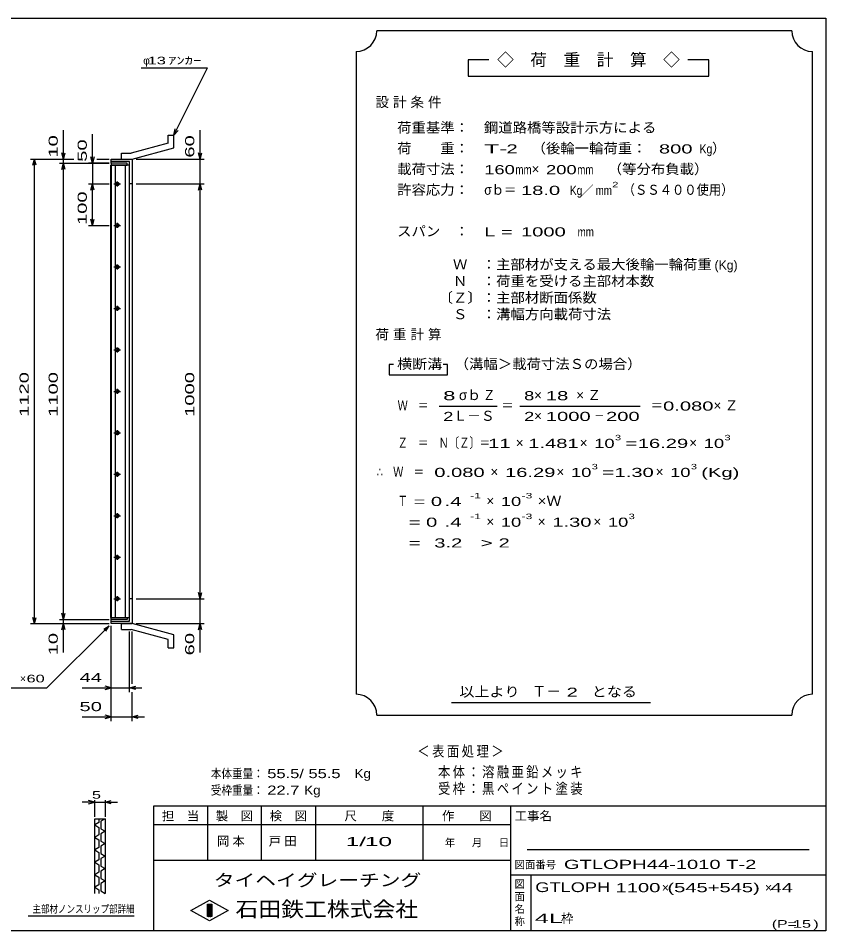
# Model space of a CAD drawing. Units: millimetres, scale not verified. Extents: x -1820 to 1731, y -1282 to 1054.
# Drawn here: x -215 to 1731, y -1146 to 1054 of the extents above; entities that cross this region are included whole.
import ezdxf
from ezdxf.enums import TextEntityAlignment as Align

# ---------------------------------------------------------------- set-up
doc = ezdxf.new("R2010")
doc.units = ezdxf.units.MM
doc.header["$LTSCALE"] = 10
for name, color, linetype, lineweight in [('0_2', 150, 'Continuous', 25), ('16', 3, 'Continuous', 25), ('19', 6, 'Continuous', 25), ('22', 2, 'Continuous', 25), ('32', 4, 'Continuous', 25)]:
    doc.layers.add(name, color=color, linetype=linetype, lineweight=lineweight)
doc.styles.add('ベクトル', font='')
doc.styles.get('ベクトル').set_extended_font_data('ベクトル')

msp = doc.modelspace()

# ---------------------------------------------------------------- linework, layer by layer
at = {"layer": '0_2'}
for p, q in [((-1729, 1053.5), (1731, 1053.5)), ((1731, 1053.5), (1731, -1146.5)), ((1731, -846.5), (111, -846.5)), ((111, -846.5), (111, -1146.5)), ((241, -846.5), (241, -976.5)), ((371, -976.5), (371, -846.5)), ((501, -846.5), (501, -976.5)), ((761, -976.5), (761, -846.5)), ((971, -846.5), (971, -1146.5)), ((971, -891.5), (111, -891.5)), ((1691, -951.5), (1011, -951.5)), ((111, -976.5), (971, -976.5)), ((971, -1011.5), (1731, -1011.5)), ((1021, -1146.5), (1021, -1011.5)), ((201, -1097.5), (246, -1072.5)), ((246, -1072.5), (291, -1097.5)), ((246, -1122.5), (201, -1097.5)), ((241, -1082.5), (251, -1082.5)), ((241, -1112.5), (241, -1082.5)), ((241, -1082.5), (243, -1082.5)), ((243, -1082.5), (243, -1112.5)), ((245, -1112.5), (245, -1082.5)), ((245, -1082.5), (247, -1082.5)), ((291, -1097.5), (246, -1122.5)), ((247, -1082.5), (247, -1112.5)), ((249, -1112.5), (249, -1082.5)), ((249, -1082.5), (251, -1082.5)), ((251, -1082.5), (251, -1112.5)), ((251, -1082.5), (251, -1112.5)), ((251, -1112.5), (241, -1112.5)), ((243, -1112.5), (245, -1112.5)), ((247, -1112.5), (249, -1112.5)), ((1731, -1146.5), (-1729, -1146.5))]:
    msp.add_line(p, q, dxfattribs=at)
at = {"layer": '16'}
for p, q in [((47, 704), (9, 704)), ((9, 704), (9, 699.5)), ((47, 699.5), (47, 704)), ((8.3, -391.5), (8.3, 699.5)), ((8.3, 699.5), (9, 699.5)), ((9, 699.5), (47, 699.5)), ((9, 699.5), (9, -391.5)), ((53, 699.5), (9, 699.5)), ((18.5, 699.5), (18.5, -391.5)), ((43.5, -391.5), (43.5, 699.5)), ((53, -391.5), (53, 699.5)), ((23.5, 660), (23.5, 648)), ((15.5, 654), (31.5, 654)), ((25.5, 657), (21.5, 657)), ((21.5, 651), (25.5, 651)), ((15.5, 554), (31.5, 554)), ((25.5, 557), (21.5, 557)), ((21.5, 551), (25.5, 551)), ((23.5, 560), (23.5, 548)), ((15.5, 454), (31.5, 454)), ((25.5, 457), (21.5, 457)), ((21.5, 451), (25.5, 451)), ((23.5, 460), (23.5, 448)), ((15.5, 354), (31.5, 354)), ((25.5, 357), (21.5, 357)), ((23.5, 360), (23.5, 348)), ((21.5, 351), (25.5, 351)), ((15.5, 254), (31.5, 254)), ((25.5, 257), (21.5, 257)), ((21.5, 251), (25.5, 251)), ((23.5, 260), (23.5, 248)), ((15.5, 154), (31.5, 154)), ((25.5, 157), (21.5, 157)), ((23.5, 160), (23.5, 148)), ((21.5, 151), (25.5, 151)), ((15.5, 54), (31.5, 54)), ((25.5, 57), (21.5, 57)), ((21.5, 51), (25.5, 51)), ((23.5, 60), (23.5, 48)), ((25.5, -43), (21.5, -43)), ((23.5, -40), (23.5, -52)), ((15.5, -46), (31.5, -46)), ((21.5, -49), (25.5, -49)), ((15.5, -146), (31.5, -146)), ((25.5, -143), (21.5, -143)), ((21.5, -149), (25.5, -149)), ((23.5, -140), (23.5, -152)), ((23.5, -240), (23.5, -252)), ((15.5, -246), (31.5, -246)), ((25.5, -243), (21.5, -243)), ((21.5, -249), (25.5, -249)), ((15.5, -346), (31.5, -346)), ((25.5, -343), (21.5, -343)), ((21.5, -349), (25.5, -349)), ((23.5, -340), (23.5, -352)), ((9, -391.5), (8.3, -391.5)), ((9, -391.5), (47, -391.5)), ((9, -396), (9, -391.5)), ((9, -391.5), (53, -391.5)), ((47, -396), (9, -396)), ((47, -391.5), (47, -396))]:
    msp.add_line(p, q, dxfattribs=at)
for centre, radius, start, end in [((21.5, 654), 3, 90, 270), ((23.5, 654), 4, 46.6, 133.4), ((23.5, 654), 4, 226.6, 313.4), ((25.5, 654), 3, 270, 90), ((21.5, 554), 3, 90, 270), ((23.5, 554), 4, 46.6, 133.4), ((23.5, 554), 4, 226.6, 313.4), ((25.5, 554), 3, 270, 90), ((21.5, 454), 3, 90, 270), ((23.5, 454), 4, 46.6, 133.4), ((23.5, 454), 4, 226.6, 313.4), ((25.5, 454), 3, 270, 90), ((21.5, 354), 3, 90, 270), ((23.5, 354), 4, 46.6, 133.4), ((25.5, 354), 3, 270, 90), ((23.5, 354), 4, 226.6, 313.4), ((21.5, 254), 3, 90, 270), ((23.5, 254), 4, 46.6, 133.4), ((23.5, 254), 4, 226.6, 313.4), ((25.5, 254), 3, 270, 90), ((21.5, 154), 3, 90, 270), ((23.5, 154), 4, 46.6, 133.4), ((25.5, 154), 3, 270, 90), ((23.5, 154), 4, 226.6, 313.4), ((21.5, 54), 3, 90, 270), ((23.5, 54), 4, 46.6, 133.4), ((23.5, 54), 4, 226.6, 313.4), ((25.5, 54), 3, 270, 90), ((21.5, -46), 3, 90, 270), ((23.5, -46), 4, 46.6, 133.4), ((25.5, -46), 3, 270, 90), ((23.5, -46), 4, 226.6, 313.4), ((21.5, -146), 3, 90, 270), ((23.5, -146), 4, 46.6, 133.4), ((23.5, -146), 4, 226.6, 313.4), ((25.5, -146), 3, 270, 90), ((23.5, -246), 4, 46.6, 133.4), ((21.5, -246), 3, 90, 270), ((23.5, -246), 4, 226.6, 313.4), ((25.5, -246), 3, 270, 90), ((21.5, -346), 3, 90, 270), ((23.5, -346), 4, 46.6, 133.4), ((23.5, -346), 4, 226.6, 313.4), ((25.5, -346), 3, 270, 90)]:
    msp.add_arc(centre, radius, start, end, dxfattribs=at)
at = {"layer": '19'}
for p, q in [((146, 772), (160, 772)), ((146, 752), (146, 772)), ((160, 741), (160, 772)), ((146, 752), (57, 728)), ((34, 728), (57, 728)), ((34, 714), (34, 728)), ((59, 714), (160, 741)), ((9, 704), (9, 714)), ((9, 714), (58, 714)), ((53, 708), (9, 708)), ((34, 714), (59, 714)), ((53, -400), (53, 708)), ((58, 714), (59, 713)), ((59, 713), (59, -405)), ((59, 654), (53, 654)), ((59, -346), (53, -346)), ((9, -406), (9, -396)), ((9, -400), (53, -400)), ((58, -406), (9, -406)), ((34, -406), (59, -406)), ((34, -420), (34, -406)), ((59, -405), (58, -406)), ((160, -433), (59, -406)), ((34, -420), (57, -420)), ((146, -444), (57, -420)), ((160, -464), (160, -433)), ((146, -464), (146, -444)), ((146, -464), (160, -464))]:
    msp.add_line(p, q, dxfattribs=at)
at = {"layer": '22', "color": 4}
for p, q in [((1649, 1023.5), (649, 1023.5)), ((599, 973.5), (599, -576.5)), ((1699, -576.5), (1699, 973.5)), ((919, 953.5), (869, 953.5)), ((869, 953.5), (869, 913.5)), ((1449, 953.5), (1399, 953.5)), ((1449, 913.5), (1449, 953.5)), ((81, 934), (241, 934)), ((160, 772), (241, 934)), ((869, 913.5), (1449, 913.5)), ((-106, 714), (-106, 784)), ((-36, 704), (-36, 774)), ((160, 772), (163, 786.6)), ((160, 772), (170, 783)), ((223, 714), (223, 784)), ((-106, 714), (-110, 729)), ((-106, 714), (-102, 729)), ((223, 714), (219, 729)), ((223, 714), (227, 729)), ((-186, 714), (-81, 714)), ((-180, 699), (-176, 714)), ((-172, 699), (-176, 714)), ((-176, -406), (-176, 714)), ((-116, 714), (-81, 714)), ((-116, 704), (4, 704)), ((-110, 689), (-106, 704)), ((-106, 704), (-106, 714)), ((-102, 689), (-106, 704)), ((-106, -396), (-106, 704)), ((4, 704), (-46, 704)), ((-36, 704), (-40, 719)), ((-32, 719), (-36, 704)), ((-36, 704), (-36, 654)), ((-26, 714), (4, 714)), ((-26, 714), (4, 714)), ((69, 714), (233, 714)), ((223, 654), (223, 714)), ((-46, 654), (4, 654)), ((-40, 639), (-36, 654)), ((-32, 639), (-36, 654)), ((-36, 554), (-36, 654)), ((69, 654), (233, 654)), ((219, 639), (223, 654)), ((227, 639), (223, 654)), ((223, -346), (223, 654)), ((-46, 554), (4, 554)), ((-36, 554), (-40, 569)), ((-36, 554), (-32, 569)), ((689, 218.5), (679, 218.5)), ((679, 218.5), (679, 193.5)), ((819, 218.5), (809, 218.5)), ((819, 193.5), (819, 218.5)), ((679, 193.5), (819, 193.5)), ((799, 118.5), (939, 118.5)), ((994, 118.5), (1284, 118.5)), ((69, -346), (233, -346)), ((223, -346), (219, -331)), ((223, -346), (227, -331)), ((223, -406), (223, -346)), ((-176, -406), (-180, -391)), ((-176, -406), (-172, -391)), ((-116, -396), (4, -396)), ((-106, -396), (-110, -381)), ((-106, -396), (-102, -381)), ((-106, -406), (-106, -396)), ((-186, -406), (4, -406)), ((-146, -561), (4, -411)), ((-116, -406), (4, -406)), ((-110, -421), (-106, -406)), ((-102, -421), (-106, -406)), ((-106, -476), (-106, -406)), ((-9, -419), (4, -411)), ((-4, -424), (4, -411)), ((9, -571), (9, -411)), ((9, -641), (9, -411)), ((69, -406), (233, -406)), ((219, -421), (223, -406)), ((227, -421), (223, -406)), ((223, -476), (223, -406)), ((53, -571), (53, -425)), ((59, -551), (59, -425)), ((-346, -561), (-146, -561)), ((-61, -561), (9, -561)), ((9, -561), (-6, -557)), ((-6, -565), (9, -561)), ((9, -561), (53, -561)), ((53, -561), (68, -557)), ((68, -565), (53, -561)), ((53, -561), (83, -561)), ((59, -641), (59, -571)), ((829, -596.5), (1309, -596.5)), ((-61, -631), (9, -631)), ((9, -631), (-6, -627)), ((-6, -635), (9, -631)), ((9, -631), (59, -631)), ((59, -631), (74, -627)), ((74, -635), (59, -631)), ((59, -631), (89, -631)), ((649, -626.5), (1649, -626.5))]:
    msp.add_line(p, q, dxfattribs=at)
for centre, start, end in [((599, 1023.5), 270, 0), ((1699, 1023.5), 180, 270), ((599, -626.5), 0, 90), ((1699, -626.5), 90, 180)]:
    msp.add_arc(centre, 50, start, end, dxfattribs=at)
at = {"layer": '32'}
for p, q in [((-31, -836.5), (-46, -832.5)), ((-31, -871.5), (-31, -831.5)), ((-6, -831.5), (-6, -871.5)), ((-6, -836.5), (9, -832.5)), ((-31, -836.5), (-61, -836.5)), ((-46, -840.5), (-31, -836.5)), ((-31, -836.5), (-6, -836.5)), ((9, -840.5), (-6, -836.5)), ((-6, -836.5), (24, -836.5)), ((-31, -876.5), (-6, -876.5)), ((-31, -1056.5), (-31, -876.5)), ((-21, -876.5), (-21, -885.5)), ((-6, -876.5), (-16, -882.5)), ((-6, -876.5), (-6, -1056.5)), ((-21, -885.5), (-31, -891.5)), ((-31, -891.5), (-21, -897.5)), ((-21, -897.5), (-21, -915.5)), ((-16, -882.5), (-16, -900.5)), ((-16, -900.5), (-6, -906.5)), ((-21, -915.5), (-31, -921.5)), ((-31, -921.5), (-21, -927.5)), ((-6, -906.5), (-16, -912.5)), ((-16, -912.5), (-16, -930.5)), ((-21, -945.5), (-31, -951.5)), ((-21, -927.5), (-21, -945.5)), ((-16, -930.5), (-6, -936.5)), ((-6, -936.5), (-16, -942.5)), ((-16, -942.5), (-16, -960.5)), ((-31, -951.5), (-21, -957.5)), ((-21, -957.5), (-21, -975.5)), ((-16, -960.5), (-6, -966.5)), ((-6, -966.5), (-16, -972.5)), ((-21, -975.5), (-31, -981.5)), ((-31, -981.5), (-21, -987.5)), ((-21, -987.5), (-21, -1005.5)), ((-16, -972.5), (-16, -990.5)), ((-21, -1005.5), (-31, -1011.5)), ((-31, -1011.5), (-21, -1017.5)), ((-16, -990.5), (-6, -996.5)), ((-6, -996.5), (-16, -1002.5)), ((-16, -1002.5), (-16, -1020.5)), ((-21, -1017.5), (-21, -1035.5)), ((-16, -1020.5), (-6, -1026.5)), ((-6, -1026.5), (-16, -1032.5)), ((-16, -1032.5), (-16, -1050.5)), ((-21, -1035.5), (-31, -1041.5)), ((-31, -1041.5), (-21, -1047.5)), ((-21, -1047.5), (-21, -1056.5)), ((-16, -1050.5), (-6, -1056.5)), ((64, -1111.5), (-191, -1111.5))]:
    msp.add_line(p, q, dxfattribs=at)

# ---------------------------------------------------------------- texts
at = {"layer": '0_2', "style": 'ベクトル'}
for s, height, p in [('担\u3000当', 21.99, (131, -869.5)), ('製\u3000図', 21.99, (261, -869.5)), ('検\u3000図', 21.99, (391, -869.5)), ('尺\u3000\u3000度', 21.99, (571, -869.5)), ('作\u3000\u3000図', 21.99, (806, -869.5)), ('工事名', 21.99, (981, -869.5)), ('年', 18.3, (813, -934)), ('月', 18.3, (878, -934)), ('日', 18.3, (943, -934)), ('図面番号', 18.33, (981, -987)), ('図', 18.3, (981, -1034)), ('面', 18.3, (981, -1064)), ('名', 18.3, (981, -1094)), ('称', 18.3, (981, -1124))]:
    msp.add_text(s, height=height, dxfattribs=at).set_placement(p, align=Align.MIDDLE_LEFT)
at = {"layer": '0_2', "color": 222, "style": 'ベクトル'}
for s, height, width, p in [('タイヘイグレーチング', 29.33, 1.25, (256, -1024.5)), ('石田鉄工株式会社', 36.66, 1.1, (308.5, -1094.5))]:
    msp.add_text(s, height=height, dxfattribs=dict(at, width=width)).set_placement(p, align=Align.MIDDLE_LEFT)
at = {"layer": '22', "style": 'ベクトル'}
for s, height, p in [('◇\u3000荷\u3000重\u3000計\u3000算\u3000◇', 29.33, (939, 953.5)), ('φ', 18.3, (86, 951.5)), ('）', 24.2, (1457, 740)), ('×', 24.2, (1022, 690)), ('／', 22, (1141.5, 638.5)), ('(Kg)', 21.99, (1463, 458.5)), ('σｂ', 24.19, (847, 145)), ('×', 24.2, (1028, 145)), ('Ｌ－Ｓ', 24.19, (834, 95)), ('×', 24.2, (1028, 95)), ('×', 24.2, (984, 30)), ('×', 24.2, (1138, 30)), ('×', 24.2, (1402, 30)), ('×', 24.2, (923, -40)), ('×', 24.2, (1082, -40)), ('×', 24.2, (1321, -40)), ('×', 24.2, (913, -110)), ('×', 24.2, (913, -160)), ('×', 24.2, (1037, -160)), ('×', 24.2, (1171, -160)), ('×', 18.3, (-211, -538.5)), ('Ｔ－', 25.66, (1023, -569)), ('×', 22, (1336, -1042.5)), ('×', 22, (1584.5, -1042.5)), ('枠', 22, (1093, -1116.5))]:
    msp.add_text(s, height=height, dxfattribs=at).set_placement(p, align=Align.MIDDLE_LEFT)
for s, height, width, p in [(' 13 ', 18.33, 1.6, (86, 951.5)), ('ｱﾝｶｰ', 18.33, 1.6, (146, 951.5)), ('荷重基準：\u3000', 24.19, 1.05, (698, 790)), ('鋼道路橋等設計示方による', 24.19, 1.05, (907, 790)), ('荷\u3000\u3000重：\u3000', 24.19, 1.05, (698, 740)), ('T-', 21.99, 2, (908, 738.5)), (' 2 ', 21.99, 1.65, (948, 738.5)), ('（後輪一輪荷重：', 24.19, 1.05, (1022, 740)), ('  800', 21.99, 1.65, (1302, 738.5)), ('Kg', 21.99, 0.85, (1427, 738.5)), ('載荷寸法：\u3000', 24.19, 1.05, (698, 690)), ('\u3000（等分布負載）', 24.19, 1.05, (1171, 690)), ('160', 21.99, 1.5, (908, 688.5)), ('mm', 21.99, 0.8, (983, 688.5)), ('200', 21.99, 1.5, (1057, 688.5)), ('mm', 21.99, 0.8, (1132, 688.5)), ('許容応力：\u3000', 24.19, 1.05, (698, 640)), ('σｂ＝', 24.19, 0.9, (908, 640)), (' 18.0', 21.99, 1.65, (983, 638.5)), ('Kg', 21.99, 0.85, (1114, 638.5)), ('mm', 21.99, 0.8, (1176.5, 638.5)), ('2', 13.2, 1.5, (1216.5, 652.5)), ('（ＳＳ４００使用）', 24.19, 0.9, (1241.5, 640)), ('スパン\u3000：\u3000', 24.19, 1.05, (698, 540)), ('L =', 21.99, 1.65, (908, 538.5)), (' 1000 ', 21.99, 1.65, (983, 538.5)), ('mm', 21.99, 0.8, (1133, 538.5)), ('\u3000Ｗ\u3000：主部材が支える最大後輪一輪荷重', 24.19, 1.05, (798, 460)), ('\u3000Ｎ\u3000：荷重を受ける主部材本数', 24.19, 1.05, (798, 420)), ('〔Ｚ〕：主部材断面係数', 24.19, 1.05, (798, 380)), ('\u3000Ｓ\u3000：溝幅方向載荷寸法', 24.19, 1.05, (798, 340)), ('横断溝', 24.19, 1.1, (698, 220)), ('\u3000（溝幅＞載荷寸法Ｓの場合）', 24.19, 1.05, (802, 220)), ('8', 22, 1.8, (809, 143.5)), ('Ｚ', 24.2, 0.9, (905, 145)), ('8', 22, 1.5, (1004, 143.5)), (' 18 ', 21.99, 1.65, (1043, 143.5)), ('Ｗ\u3000＝', 24.19, 0.75, (699, 120)), ('＝', 24.2, 0.9, (949, 120)), ('＝', 24.2, 0.9, (1309, 120)), ('0.080', 21.99, 1.65, (1339, 118.5)), ('2', 22, 1.5, (809, 93.5)), ('2', 22, 1.5, (1004, 93.5)), (' 1000 ', 21.99, 1.65, (1043, 93.5)), ('－', 24.2, 0.75, (1173, 95)), (' 200 ', 21.99, 1.65, (1188, 93.5)), ('Ｚ\u3000＝\u3000Ｎ〔Ｚ〕＝', 24.19, 0.75, (699, 30)), ('3', 13.2, 1.5, (1223, 42.5)), ('3', 13.2, 1.5, (1487, 42.5)), (' 11 ', 21.99, 1.65, (904, 28.5)), ('1.481', 21.99, 1.65, (1014, 28.5)), ('10', 21.99, 1.5, (1173, 28.5)), ('=', 22, 1.7, (1248, 28.5)), ('16.29', 21.99, 1.65, (1278, 28.5)), ('10', 21.99, 1.5, (1437, 28.5)), ('3', 13.2, 1.5, (1167, -27.5)), ('3', 13.2, 1.5, (1406, -27.5)), ('∴\u3000Ｗ\u3000＝', 24.19, 0.75, (649, -40)), (' 0.080', 21.99, 1.65, (774, -41.5)), ('16.29', 21.99, 1.65, (958, -41.5)), ('10', 21.99, 1.5, (1117, -41.5)), ('=', 22, 1.7, (1192, -41.5)), ('1.30', 21.99, 1.65, (1222, -41.5)), ('10', 21.99, 1.5, (1356, -41.5)), ('(Kg)', 21.99, 1.65, (1431, -41.5)), ('Ｔ', 24.2, 0.75, (699, -110)), (' = 0', 21.99, 1.65, (724, -111.5)), (' .4 ', 21.99, 1.65, (799, -111.5)), ('-1', 13.2, 1.65, (874, -97.5)), ('10', 21.99, 1.5, (948, -111.5)), ('-3', 13.2, 1.65, (998, -97.5)), ('×Ｗ', 24.19, 1.1, (1037, -110)), ('  = 0', 21.99, 1.65, (699, -161.5)), (' .4 ', 21.99, 1.65, (799, -161.5)), ('-1', 13.2, 1.65, (874, -147.5)), ('10', 21.99, 1.5, (948, -161.5)), ('-3', 13.2, 1.65, (998, -147.5)), ('1.30', 21.99, 1.65, (1072, -161.5)), ('10', 21.99, 1.5, (1206, -161.5)), ('3', 13.2, 1.5, (1256, -147.5)), ('  =', 21.99, 1.65, (699, -211.5)), (' 3.2', 21.99, 1.65, (774, -211.5)), ('>', 22, 1.7, (899, -211.5)), (' 2 ', 21.99, 1.65, (929, -211.5)), (' 44 ', 21.99, 1.65, (-81, -536)), (' 60 ', 18.33, 1.6, (-206, -538.5)), ('以上より\u3000', 24.19, 1.1, (848, -570)), (' 2 ', 21.99, 1.65, (1093, -571.5)), ('となる', 24.19, 1.1, (1167, -570)), (' 50 ', 21.99, 1.65, (-81, -606)), ('本体重量：', 21.99, 0.85, (249, -767.5)), (' 55.5/ 55.5', 21.99, 1.35, (374, -767.5)), ('Kg', 21.99, 1.1, (595.3, -767.5)), ('受枠重量：', 21.99, 0.85, (249, -807.5)), (' 22.7', 21.99, 1.35, (374, -807.5)), ('Kg', 21.99, 1.1, (474, -807.5)), ('1/', 21.99, 2, (574, -931.5)), (' 10 ', 21.99, 2, (604, -931.5)), ('GTLOPH44-1010 T-2           ', 21.99, 1.65, (1100, -986.5)), ('GTLOPH', 23.46, 1.4, (1031, -1041.5)), (' 1100 ', 21.99, 1.65, (1211, -1042.5)), (' (545+545) ', 21.99, 1.65, (1336, -1042.5)), (' 44 ', 21.99, 1.65, (1584.5, -1042.5)), ('4L', 21.99, 2.05, (1030, -1116.5)), ('(P=', 18.33, 1.55, (1601, -1130)), (' 15 ', 18.33, 1.6, (1641, -1130)), (')', 18.3, 1.6, (1701, -1130))]:
    msp.add_text(s, height=height, dxfattribs=dict(at, width=width)).set_placement(p, align=Align.MIDDLE_LEFT)
at = {"layer": '22', "style": 'ベクトル', "width": 1.65}
for s, p in [(' 10 ', (-131, 704)), (' 50 ', (-61, 694)), (' 60 ', (198, 704)), (' 100 ', (-61, 541.5)), (' 1120 ', (-201, 79)), (' 1100 ', (-131, 79)), (' 1000 ', (198, 79)), (' 10 ', (-131, -496)), (' 60 ', (198, -496))]:
    msp.add_text(s, height=21.99, rotation=90, dxfattribs=at).set_placement(p, align=Align.MIDDLE_LEFT)
at = {"layer": '22', "attachment_point": 4, "style": 'ベクトル'}
for s, insert, char_height in [('\\T1.28;設計条件', (645.5, 850), 24.19), ('\\T1.28;荷重計算', (645.5, 290), 24.19), ('\\T1.42;×Ｚ', (1129.5, 145), 24.19), ('\\T1.42;×Ｚ', (1460.5, 120), 24.19), ('\\T1.2;\\W0.85;＜表面処理＞', (746.5, -715), 25.66), ('\\T1.19;\\W0.85;本体：溶融亜鉛メッキ', (796.5, -765), 25.66), ('\\T1.19;\\W0.85;受枠：黒ペイント塗装', (796.5, -805), 25.66), ('\\T1.25;岡本\u3000', (263.5, -931.5), 21.99), ('\\T1.25;戸田\u3000', (388.5, -931.5), 21.99)]:
    msp.add_mtext(s, dxfattribs=dict(at, insert=insert, char_height=char_height))
at = {"layer": '32', "color": 2, "style": 'ベクトル'}
for s, width, p in [(' 5 ', 1.6, (-48.5, -819)), ('主部材ノンスリップ部詳細', 0.8, (-181, -1094))]:
    msp.add_text(s, height=18.33, dxfattribs=dict(at, width=width)).set_placement(p, align=Align.MIDDLE_LEFT)

doc.saveas('drawing.dxf')
